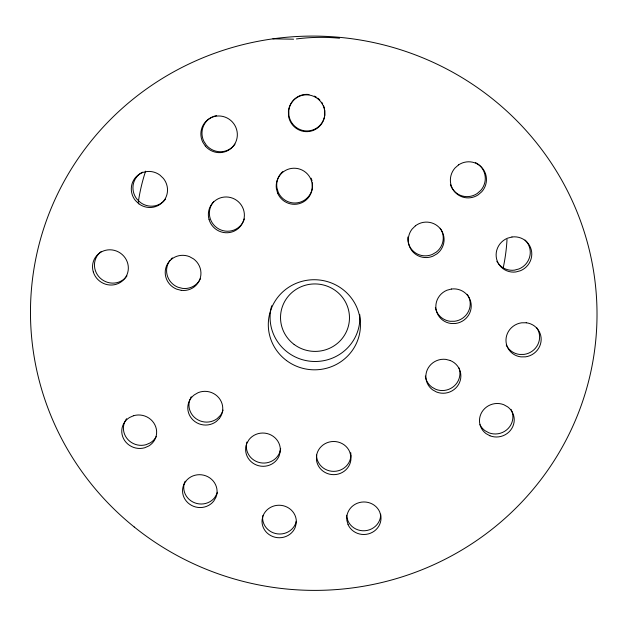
<?xml version="1.0" encoding="UTF-8"?>
<svg xmlns="http://www.w3.org/2000/svg" width="627" height="627" viewBox="0 0 627 627"><rect width="100%" height="100%" fill="white"/><g stroke="black" fill="none" stroke-linecap="round" stroke-linejoin="round"><path stroke-width="0.94" d="M280.669 448.626L279.571 452.796A17.242 16.506 6.8 0 1 258.089 462.162A17.242 16.506 6.8 0 1 246.944 442.011M296.156 521.296L295.442 523.96A17.039 16.145 3.9 0 1 275.465 533.499A17.039 16.145 3.9 0 1 262.697 515.927M272.91 38.85L293.569 39.18M312.379 182.723L312.426 187.395A17.987 17.846 39.3 0 1 278.169 192.089L276.891 187.591A17.987 17.846 39.3 0 1 280.245 174.314M316.666 455.053L316.69 457.208A17.188 16.467 -0.3 0 0 336.072 471.206A17.188 16.467 -0.3 0 0 350.744 452.663M324.77 110.227L324.81 115A18.308 18.105 73.2 0 1 288.89 115.18L288.828 110.399A18.308 18.105 73.2 0 1 309.001 94.505M200.507 278.529A17.838 17.344 28.2 0 1 182.512 288.396L178.021 287.252A17.838 17.344 28.2 0 1 169.901 260.566M171.061 259.163A17.838 17.344 28.2 0 1 172.37 257.885M510.981 409.337A17.313 16.576 -17.1 0 1 508.262 428.398A17.313 16.576 -17.1 0 1 488.794 432.771L484.937 430.631A17.313 16.576 -17.1 0 1 479.968 424.644M380.691 514.124A17.023 16.153 -3 0 1 367.257 530.411A17.023 16.153 -3 0 1 347.993 520.966L346.817 516.914A17.023 16.153 -3 0 1 346.668 515.229M156.217 436.588A17.391 16.545 17.7 0 1 150.284 442.85L146.232 444.637A17.391 16.545 17.7 0 1 127.979 439.621A17.391 16.545 17.7 0 1 124.828 421.705M125.204 420.929A17.391 16.545 17.7 0 1 126.599 418.726M459.011 367.963A17.415 16.843 -14.4 0 1 454.403 385.84A17.415 16.843 -14.4 0 1 435.773 389.312L431.87 387.141A17.415 16.843 -14.4 0 1 425.31 376.028M217.404 492.266A17.164 16.278 10.7 0 1 216.848 493.872L214.708 497.564A17.164 16.278 10.7 0 1 192.693 501.898A17.164 16.278 10.7 0 1 184.84 481.614M536.759 327.78A17.572 16.945 -25 0 1 524.047 354.404L519.501 354.435A17.572 16.945 -25 0 1 506.24 344.983M475.556 162.636A18.073 17.744 -45.9 0 1 480.658 190.506L477.108 193.586A18.073 17.744 -45.9 0 1 450.374 184.597M280.818 173.585A17.987 17.846 39.3 0 1 282.793 171.571M311.125 178.209A17.987 17.846 39.3 0 1 312.019 180.889M296.43 38.937A192.787 191.086 10.3 0 1 339.528 38.216M467.256 294.345A17.627 17.188 -21.3 0 1 454.747 321.259L450.178 321.283A17.627 17.188 -21.3 0 1 435.35 307.457M525.042 240.047A17.846 17.352 -33.9 0 1 519.007 268.936L514.532 270.135A17.846 17.352 -33.9 0 1 498.355 263.559M497.83 262.831A17.846 17.352 -33.9 0 1 496.882 261.271M440.225 228.244A17.807 17.54 -27.7 0 1 436.196 252.179L432.175 254.491A17.807 17.54 -27.7 0 1 407.816 237.03M359.796 314.683A44.917 43.945 4.6 0 1 310.537 361.262A44.917 43.945 4.6 0 1 271.679 305.78M138.269 202.388A185.49 183.844 10.3 0 1 145.613 171.147M507.016 239.412A185.49 183.844 10.3 0 1 503.301 267.4M314.464 96.111A18.308 18.105 73.2 0 1 316.149 97.02M317.724 98.102A18.308 18.105 73.2 0 1 319.856 100.022M321.667 102.248A18.308 18.105 73.2 0 1 322.678 103.886M323.508 105.618A18.308 18.105 73.2 0 1 324.614 109.286M126.991 275.864A17.964 17.297 32.7 0 1 100.171 278.075A17.964 17.297 32.7 0 1 101.19 251.56M235.015 144.085A18.324 17.964 53 0 1 206.401 145.221L203.799 141.216A18.324 17.964 53 0 1 212.153 117.045M213.008 116.669A18.324 17.964 53 0 1 216.644 115.627M223.055 410.058A17.399 16.702 14 0 1 220.32 415.497L217.201 418.601A17.399 16.702 14 0 1 196.102 418.734A17.399 16.702 14 0 1 190.075 399.117M190.42 398.31A17.399 16.702 14 0 1 191.243 396.758M165.512 199.135A18.199 17.666 41.6 0 1 140.495 202.56L137.07 199.292A18.199 17.666 41.6 0 1 142.603 172.166M244.358 218.917A17.979 17.65 34.9 0 1 218.666 228.91A17.979 17.65 34.9 0 1 213.674 201.698M263.207 515.425L262.125 519.54A17.164 16.255 3.9 0 0 274.987 537.229A17.164 16.255 3.9 0 0 295.113 527.628L296.218 523.529A17.164 16.255 3.9 0 0 283.365 505.754A17.164 16.255 3.9 0 0 263.207 515.425M280.23 451.761L279.125 455.954A17.376 16.623 6.8 0 1 256.623 465.085A17.376 16.623 6.8 0 1 246.811 443.446L249.005 439.66A17.376 16.623 6.8 0 1 269.344 434.252A17.376 16.623 6.8 0 1 280.23 451.761M185.804 481.246L183.664 484.984A17.297 16.396 10.7 0 0 191.588 505.417A17.297 16.396 10.7 0 0 213.768 501.051L215.923 497.329A17.297 16.396 10.7 0 0 208.031 476.833A17.297 16.396 10.7 0 0 185.804 481.246M219.411 418.397L216.268 421.516A17.532 16.819 13.9 0 1 191.682 418.554A17.532 16.819 13.9 0 1 194.245 394.908L198.14 392.667A17.532 16.819 13.9 0 1 218.87 397.847A17.532 16.819 13.9 0 1 219.411 418.397M415.38 225.845L412.049 229.145A17.948 17.674 -27.4 0 0 432.912 256.184L436.964 253.857A17.948 17.674 -27.4 0 0 440.467 228.957A17.948 17.674 -27.4 0 0 415.38 225.845M458.588 164.877L454.998 168.012A18.214 17.885 -45.6 0 0 478.213 194.817L481.795 191.705A18.214 17.885 -45.6 0 0 458.588 164.877M133.629 415.701L129.53 417.511A17.525 16.67 17.6 0 0 123.535 438.641A17.525 16.67 17.6 0 0 144.751 447.741L148.834 445.946A17.525 16.67 17.6 0 0 154.877 424.8A17.525 16.67 17.6 0 0 133.629 415.701M511.977 236.99L507.447 238.221A17.987 17.485 -33.8 0 0 496.639 259.139A17.987 17.485 -33.8 0 0 515.919 271.953L520.426 270.739A17.987 17.485 -33.8 0 0 531.273 249.812A17.987 17.485 -33.8 0 0 511.977 236.99M451.424 289.031L446.933 290.238A17.76 17.313 -21.2 0 0 435.969 308.633A17.76 17.313 -21.2 0 0 451.048 323.485L455.657 323.454A17.76 17.313 -21.2 0 0 471.12 303.868A17.76 17.313 -21.2 0 0 451.424 289.031M526.257 322.772L521.648 322.803A17.713 17.07 -24.9 0 0 505.973 339.936A17.713 17.07 -24.9 0 0 520.904 356.873L525.481 356.849A17.713 17.07 -24.9 0 0 541.164 339.716A17.713 17.07 -24.9 0 0 526.257 322.772M181.281 290.348L176.759 289.196A17.979 17.478 28 0 1 166.374 266.263A17.979 17.478 28 0 1 189.448 256.623L193.563 258.904A17.979 17.478 28 0 1 199.786 279.54A17.979 17.478 28 0 1 181.281 290.348M450.241 360.509L445.828 359.381A17.548 16.968 -14.3 0 0 427.246 369.859A17.548 16.968 -14.3 0 0 432.591 389.829L436.525 392.008A17.548 16.968 -14.3 0 0 459.481 382.65A17.548 16.968 -14.3 0 0 450.241 360.509M489.946 435.781L486.058 433.633A17.446 16.694 -17.1 0 1 481.959 411.97A17.446 16.694 -17.1 0 1 503.818 404.721L507.713 406.892A17.446 16.694 -17.1 0 1 511.757 428.523A17.446 16.694 -17.1 0 1 489.946 435.781M138.92 203.861L135.456 200.562A18.34 17.807 41.4 0 1 136.161 176.783A18.34 17.807 41.4 0 1 159.956 175.113L163.412 178.436A18.34 17.807 41.4 0 1 162.652 202.16A18.34 17.807 41.4 0 1 138.92 203.861M205.342 146.067L202.717 142.031A18.473 18.105 52.8 0 1 218.784 115.971A18.473 18.105 52.8 0 1 235.768 142.094A18.473 18.105 52.8 0 1 205.342 146.067M348.063 524.611L346.88 520.528A17.148 16.263 -3 0 1 359.389 502.556A17.148 16.263 -3 0 1 379.711 511.93L380.871 516.021A17.148 16.263 -3 0 1 368.347 533.914A17.148 16.263 -3 0 1 348.063 524.611M277.69 193.304L276.397 188.766A18.128 17.987 38.7 0 1 291.688 168.389A18.128 17.987 38.7 0 1 312.168 183.868L312.222 188.578A18.128 17.987 38.7 0 1 277.69 193.304M350.83 455.829L349.639 451.644A17.321 16.584 -0.3 0 0 331.291 441.643A17.321 16.584 -0.3 0 0 316.478 456.072L316.525 460.398A17.321 16.584 -0.3 0 0 336.048 474.498A17.321 16.584 -0.3 0 0 350.83 455.829M288.491 115.783L288.428 110.971A18.457 18.254 73 0 1 324.661 110.799L324.7 115.611A18.457 18.254 73 0 1 288.491 115.783M286.437 360.494A46.084 45.042 4.5 0 0 360.078 330.672A46.084 45.042 4.5 0 0 296.61 283.145A46.084 45.042 4.5 0 0 286.437 360.494M134.194 526.962A283.31 277.103 4.7 0 0 593.26 359.2A283.31 277.103 4.7 0 0 213.776 53.569A283.31 277.103 4.7 0 0 134.194 526.962M209.065 219.56A18.12 17.783 34.6 0 0 239.373 227.476A18.12 17.783 34.6 0 0 230.65 197.56A18.12 17.783 34.6 0 0 209.065 219.56M93.329 272.047A18.105 17.423 32.6 0 0 123.582 279.83A18.105 17.423 32.6 0 0 114.396 250.377A18.105 17.423 32.6 0 0 93.329 272.047M294.141 344.458A34.485 33.733 4.6 0 0 349.2 322.035A34.485 33.733 4.6 0 0 301.658 286.515A34.485 33.733 4.6 0 0 294.141 344.458"/></g></svg>
